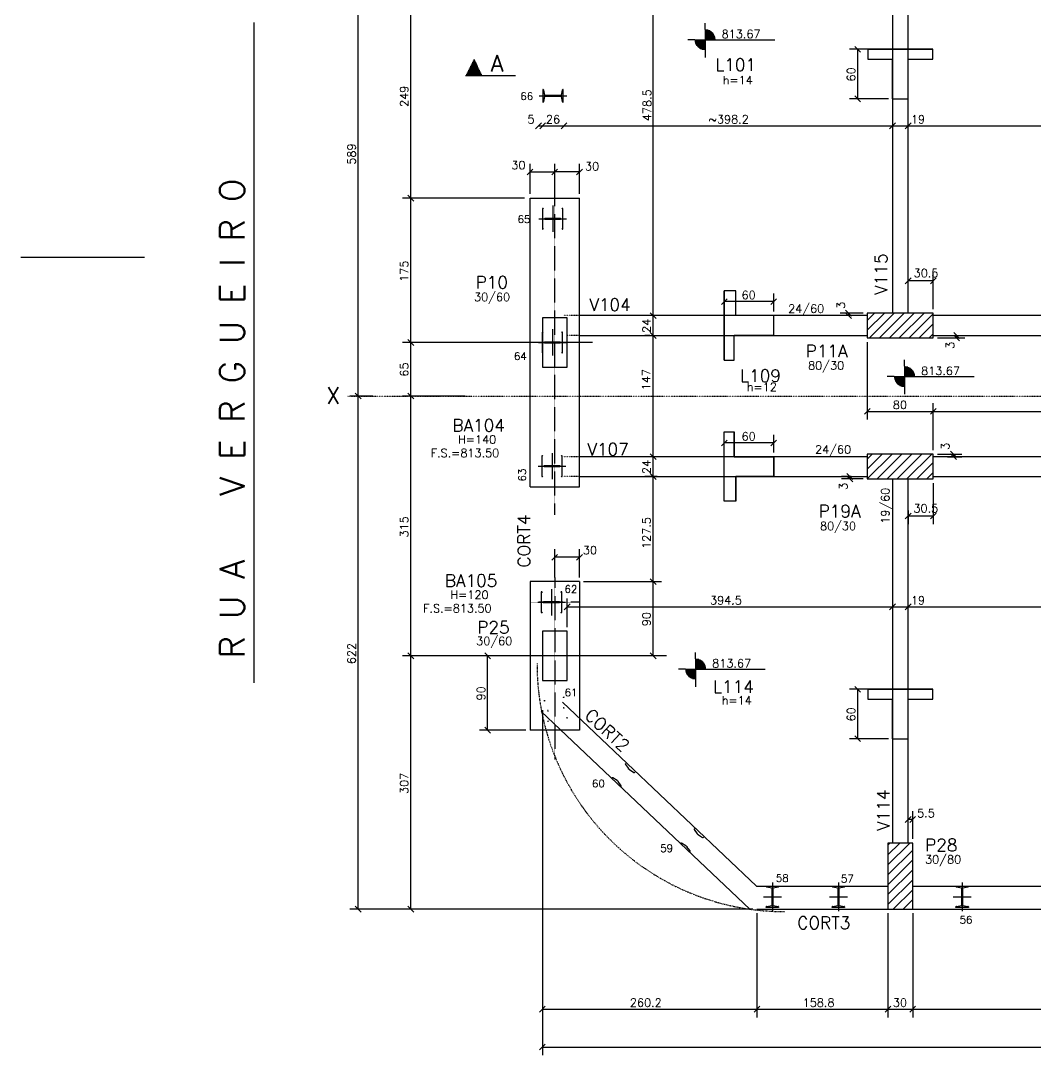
# Model space of a CAD drawing. Extents: x 880 to 5396, y 2011 to 4166.
# Drawn here: x 880 to 2111, y 2086 to 3340 of the extents above; entities that cross this region are included whole.
import ezdxf

# ---------------------------------------------------------------- set-up
doc = ezdxf.new("R2010")
doc.units = 0
doc.header["$MEASUREMENT"] = 0
for name, pattern in [('ESTILO_TQS_0003', [1.5, 0.5, -0.4, 0.1, -0.5]), ('ESTILO_TQS_0004', [2, 0.5, -0.4, 0.1, -0.4, 0.1, -0.5]), ('ESTILO_TQS_0005', [0.4, 0.3, -0.1])]:
    doc.linetypes.add(name, pattern=pattern)
for name, color, linetype in [('1', 1, 'CONTINUOUS'), ('2', 2, 'CONTINUOUS'), ('3', 3, 'CONTINUOUS'), ('4', 4, 'CONTINUOUS'), ('6', 6, 'CONTINUOUS'), ('7', 7, 'CONTINUOUS'), ('8', 8, 'CONTINUOUS'), ('9', 9, 'CONTINUOUS')]:
    doc.layers.add(name, color=color, linetype=linetype)
doc.styles.get("Standard").update_dxf_attribs({"font": 'ROMANS.SHX'})

msp = doc.modelspace()

# ---------------------------------------------------------------- linework, layer by layer
at = {"layer": '1', "linetype": 'Continuous'}
for p, q in [((1426.985816, 3287.844023), (1433.367864, 3287.844023)), ((1427.783565, 3289.439521), (1432.570116, 3289.439521)), ((1428.581319, 3291.035071), (1431.772367, 3291.035071)), ((1429.379068, 3292.630574), (1431.138019, 3292.630574)), ((1420.603768, 3275.079975), (1439.749913, 3275.079975)), ((1421.401517, 3276.675472), (1438.952116, 3276.675472)), ((1422.199265, 3278.270975), (1438.154368, 3278.270975)), ((1422.997068, 3279.866472), (1437.356619, 3279.866472)), ((1423.794816, 3281.462023), (1436.558871, 3281.462023)), ((1424.592565, 3283.05752), (1435.761122, 3283.05752)), ((1425.390319, 3284.653023), (1434.963362, 3284.653023)), ((1426.188068, 3286.24852), (1434.165613, 3286.24852)), ((1480.603771, 3273.484472), (1419.80602, 3273.484472)), ((1419.947068, 3273.571423), (1480.603771, 3273.571423)), ((1498.022897, 3125.081772), (1558.022897, 3125.081772)), ((1498.022897, 2775.0645), (1498.022897, 3125.081772)), ((1558.022897, 2775.0645), (1558.022897, 3125.081772)), ((1030.476824, 3053.259339), (880.474357, 3053.259339)), ((1498.022897, 2775.0645), (1558.022897, 2775.0645)), ((1498.0315, 2660.099045), (1498.0315, 2480.064488)), ((1558.0315, 2660.099045), (1498.0315, 2660.099045)), ((1558.0315, 2660.099045), (1558.0315, 2480.064488)), ((1558.0315, 2480.064488), (1498.0315, 2480.064488)), ((1772.739073, 2291.0645), (1932.0315, 2291.0645)), ((1962.0315, 2291.0645), (2372.0315, 2291.0645))]:
    msp.add_line(p, q, dxfattribs=at)
for points in [[(1772.739073, 2291.0645), (1537.415701, 2513.813389)], [(1764.498198, 2263.0645), (1511.385005, 2502.652476)]]:
    msp.add_lwpolyline(points, dxfattribs=at)
at = {"layer": '2', "linetype": 'Continuous'}
for p, q in [((1898.871156, 3301.99339), (1891.800088, 3309.064458)), ((1898.871156, 3241.99339), (1891.800088, 3249.064458)), ((1504.796042, 3209.130716), (1511.867109, 3216.201784)), ((1509.796063, 3209.130716), (1516.86713, 3216.201784)), ((1509.796063, 3209.130716), (1516.86713, 3216.201784)), ((1535.79616, 3209.130716), (1542.867228, 3216.201784)), ((1535.79616, 3209.130716), (1542.867228, 3216.201784)), ((1933.98177, 3209.130716), (1941.052838, 3216.201784)), ((1933.98177, 3209.130716), (1941.052838, 3216.201784)), ((1933.98177, 3209.130716), (1941.052838, 3216.201784)), ((1952.98177, 3209.130716), (1960.052838, 3216.201784)), ((1952.98177, 3209.130716), (1960.052838, 3216.201784)), ((1494.487363, 3153.216894), (1501.558431, 3160.287962)), ((1531.558431, 3160.287962), (1524.487363, 3153.216894)), ((1524.487363, 3153.216894), (1531.558431, 3160.287962)), ((1561.558431, 3160.287962), (1554.487363, 3153.216894)), ((1357.006231, 3121.546238), (1349.935163, 3128.617306)), ((1357.006231, 3121.546238), (1349.935163, 3128.617306)), ((1960.066326, 3028.426472), (1952.995258, 3021.355404)), ((1990.567034, 3028.426472), (1983.495966, 3021.355404)), ((1737.092207, 3003.160483), (1730.021139, 2996.089416)), ((1797.092207, 3003.160483), (1790.021139, 2996.089416)), ((1650.847053, 2979.028966), (1643.775986, 2986.100034)), ((1650.847053, 2979.028966), (1643.775986, 2986.100034)), ((1650.847053, 2979.028966), (1643.775986, 2986.100034)), ((1880.768117, 2989.100034), (1887.839185, 2982.028966)), ((1880.768117, 2986.100034), (1887.839185, 2979.028966)), ((1650.847053, 2955.028966), (1643.775986, 2962.100034)), ((1650.847053, 2955.028966), (1643.775986, 2962.100034)), ((2018.946621, 2955.028966), (2011.875553, 2962.100034)), ((1357.006231, 2946.546238), (1349.935163, 2953.617306)), ((1357.006231, 2946.546238), (1349.935163, 2953.617306)), ((2018.946621, 2952.028966), (2011.875553, 2959.100034)), ((1293.21229, 2881.528966), (1286.141222, 2888.600034)), ((1293.21229, 2881.528966), (1286.141222, 2888.600034)), ((1357.006231, 2881.528966), (1349.935163, 2888.600034)), ((1357.006231, 2881.528966), (1349.935163, 2888.600034)), ((1903.495966, 2862.940874), (1910.567034, 2870.011941)), ((1903.495966, 2862.940874), (1910.567034, 2870.011941)), ((1983.495966, 2862.940874), (1990.567034, 2870.011941)), ((1983.495966, 2862.940874), (1990.567034, 2870.011941)), ((1737.092207, 2831.726738), (1730.021139, 2824.65567)), ((1797.092207, 2831.726738), (1790.021139, 2824.65567)), ((1650.847053, 2808.028966), (1643.775986, 2815.100034)), ((1650.847053, 2808.028966), (1643.775986, 2815.100034)), ((2008.045886, 2818.100034), (2015.116954, 2811.028966)), ((2008.045886, 2815.100034), (2015.116954, 2808.028966)), ((1650.847053, 2784.028966), (1643.775986, 2791.100034)), ((1650.847053, 2784.028966), (1643.775986, 2791.100034)), ((1650.847053, 2784.028966), (1643.775986, 2791.100034)), ((1889.437635, 2784.028966), (1882.366568, 2791.100034)), ((1889.437635, 2781.028966), (1882.366568, 2788.100034)), ((1960.067034, 2743.191062), (1952.995966, 2736.119994)), ((1990.567034, 2743.191062), (1983.495966, 2736.119994)), ((1531.567034, 2693.13683), (1524.495966, 2686.065763)), ((1561.567034, 2693.13683), (1554.495966, 2686.065763)), ((1650.847053, 2656.563511), (1643.775986, 2663.634579)), ((1650.847053, 2656.563511), (1643.775986, 2663.634579)), ((1539.495966, 2625.935407), (1546.567034, 2633.006475)), ((1539.495966, 2625.935407), (1546.567034, 2633.006475)), ((1933.995966, 2625.935407), (1941.067034, 2633.006475)), ((1933.995966, 2625.935407), (1941.067034, 2633.006475)), ((1952.995966, 2625.935407), (1960.067034, 2633.006475)), ((1952.995966, 2625.935407), (1960.067034, 2633.006475)), ((1357.006231, 2566.529008), (1349.935163, 2573.600076)), ((1357.006231, 2566.529008), (1349.935163, 2573.600076)), ((1450.161797, 2566.529008), (1443.090729, 2573.600076)), ((1650.847053, 2566.529008), (1643.775986, 2573.600076)), ((1898.871156, 2526.0669), (1891.800088, 2533.137967)), ((1450.161797, 2476.528954), (1443.090729, 2483.600022)), ((1898.871156, 2466.0669), (1891.800088, 2473.137967)), ((1960.067034, 2375.198843), (1952.995966, 2368.127775)), ((1965.567034, 2375.198843), (1958.495966, 2368.127775)), ((1293.21229, 2259.528966), (1286.141222, 2266.600034)), ((1357.006231, 2259.528966), (1349.935163, 2266.600034)), ((1509.495966, 2138.141848), (1516.567034, 2145.212916)), ((1769.690647, 2138.141848), (1776.761715, 2145.212916)), ((1769.690647, 2138.141848), (1776.761715, 2145.212916)), ((1928.495966, 2138.141848), (1935.567034, 2145.212916)), ((1928.495966, 2138.141848), (1935.567034, 2145.212916)), ((1958.495966, 2138.141848), (1965.567034, 2145.212916)), ((1958.495966, 2138.141848), (1965.567034, 2145.212916)), ((1509.495966, 2092.25818), (1516.567034, 2099.329248))]:
    msp.add_line(p, q, dxfattribs=at)
at = {"layer": '2', "linetype": 'ESTILO_TQS_0003'}
msp.add_arc((1806.543479, 2560.051074), 300, 179.842916, 270.000251, dxfattribs=at)
at = {"layer": '3', "linetype": 'Continuous'}
for p, q in [((1710.296374, 3329.562954), (1710.296374, 3337.27377)), ((1710.296374, 3329.562954), (1710.296374, 3304.562954)), ((1710.296374, 3328.955607), (1714.145499, 3328.955607)), ((1710.296374, 3328.162758), (1716.044836, 3328.162758)), ((1710.296374, 3327.369908), (1717.368632, 3327.369908)), ((1710.296374, 3326.577047), (1718.403893, 3326.577047)), ((1710.296374, 3325.784258), (1719.251233, 3325.784258)), ((1710.296374, 3324.991409), (1719.960242, 3324.991409)), ((1710.296374, 3324.198548), (1720.559578, 3324.198548)), ((1697.796374, 3317.062954), (1689.335933, 3317.062954)), ((1710.296326, 3316.270153), (1697.796326, 3316.270153)), ((1697.796374, 3317.062954), (1722.796374, 3317.062954)), ((1710.296326, 3315.477304), (1697.89732, 3315.477304)), ((1710.296326, 3314.684455), (1698.024683, 3314.684455)), ((1710.296326, 3313.891606), (1698.205309, 3313.891606)), ((1710.296326, 3313.098804), (1698.441582, 3313.098804)), ((1710.296326, 3312.305907), (1698.736887, 3312.305907)), ((1710.296374, 3323.405699), (1721.067601, 3323.405699)), ((1710.296374, 3322.61285), (1721.496754, 3322.61285)), ((1710.296374, 3321.820001), (1721.855812, 3321.820001)), ((1710.296374, 3321.027152), (1722.151118, 3321.027152)), ((1710.296374, 3320.23435), (1722.387391, 3320.23435)), ((1710.296374, 3319.441501), (1722.567969, 3319.441501)), ((1710.296374, 3318.648652), (1722.69538, 3318.648652)), ((1710.296374, 3317.855803), (1722.796374, 3317.855803)), ((1722.796374, 3317.062954), (1794.725809, 3317.062954)), ((1710.296326, 3311.513106), (1699.095946, 3311.513106)), ((1710.296326, 3310.720257), (1699.525099, 3310.720257)), ((1710.296326, 3309.927408), (1700.033122, 3309.927408)), ((1710.296326, 3309.134559), (1700.632506, 3309.134559)), ((1710.296326, 3308.341757), (1701.341467, 3308.341757)), ((1710.296326, 3307.548849), (1702.188807, 3307.548849)), ((1710.296326, 3306.756047), (1703.224068, 3306.756047)), ((1710.296326, 3305.963198), (1704.547863, 3305.963198)), ((1710.296326, 3305.170349), (1706.447249, 3305.170349)), ((1710.296374, 3304.562954), (1710.296374, 3295.708688)), ((1907.0315, 2964.863245), (1927.732755, 2985.5645)), ((1907.0315, 2976.88406), (1915.71194, 2985.5645)), ((1909.753571, 2955.5645), (1939.753571, 2985.5645)), ((1921.774386, 2955.5645), (1951.774386, 2985.5645)), ((1933.795201, 2955.5645), (1963.795201, 2985.5645)), ((1945.816016, 2955.5645), (1975.816016, 2985.5645)), ((1907.0315, 2982.5645), (1558.022897, 2982.5645)), ((1957.836832, 2955.5645), (1987.0315, 2984.759168)), ((1969.857647, 2955.5645), (1987.0315, 2972.738353)), ((1981.878462, 2955.5645), (1987.0315, 2960.717538)), ((1952.178708, 2921.158612), (1952.178708, 2928.869427)), ((1952.178708, 2921.158612), (1952.178708, 2896.158612)), ((1952.178708, 2920.551264), (1956.027832, 2920.551264)), ((1952.178708, 2919.758415), (1957.92717, 2919.758415)), ((1952.178708, 2918.965566), (1959.250966, 2918.965566)), ((1952.178708, 2918.172705), (1960.286227, 2918.172705)), ((1952.178708, 2917.379916), (1961.133566, 2917.379916)), ((1952.178708, 2916.587067), (1961.842575, 2916.587067)), ((1952.178708, 2915.794206), (1962.441912, 2915.794206)), ((1952.178708, 2915.001356), (1962.949934, 2915.001356)), ((1952.178708, 2914.208507), (1963.379088, 2914.208507)), ((1952.178708, 2913.415658), (1963.738146, 2913.415658)), ((1952.178708, 2912.622809), (1964.033451, 2912.622809)), ((1952.178708, 2911.830008), (1964.269724, 2911.830008)), ((1952.178708, 2911.037159), (1964.450303, 2911.037159)), ((1952.178708, 2910.24431), (1964.577713, 2910.24431)), ((1939.678708, 2908.658612), (1931.218267, 2908.658612)), ((1952.17866, 2907.86581), (1939.67866, 2907.86581)), ((1939.678708, 2908.658612), (1964.678708, 2908.658612)), ((1952.17866, 2907.072961), (1939.779654, 2907.072961)), ((1952.17866, 2906.280112), (1939.907017, 2906.280112)), ((1952.17866, 2905.487263), (1940.087643, 2905.487263)), ((1952.17866, 2904.694462), (1940.323916, 2904.694462)), ((1952.17866, 2903.901565), (1940.619221, 2903.901565)), ((1952.17866, 2903.108764), (1940.97828, 2903.108764)), ((1952.17866, 2902.315915), (1941.407433, 2902.315915)), ((1952.17866, 2901.523065), (1941.915455, 2901.523065)), ((1952.17866, 2900.730216), (1942.51484, 2900.730216)), ((1952.17866, 2899.937415), (1943.223801, 2899.937415)), ((1952.17866, 2899.144506), (1944.071141, 2899.144506)), ((1952.17866, 2898.351705), (1945.106402, 2898.351705)), ((1952.178708, 2909.451461), (1964.678708, 2909.451461)), ((1964.678708, 2908.658612), (2036.608143, 2908.658612)), ((1952.17866, 2897.558856), (1946.430197, 2897.558856)), ((1952.17866, 2896.766007), (1948.329583, 2896.766007)), ((1952.178708, 2896.158612), (1952.178708, 2887.304346)), ((1907.0315, 2784.5645), (1937.044985, 2814.5645)), ((1907.0315, 2796.571831), (1925.024169, 2814.5645)), ((1907.0315, 2808.592646), (1913.003354, 2814.5645)), ((1919.0658, 2784.5645), (1949.0658, 2814.5645)), ((1931.086615, 2784.5645), (1961.086615, 2814.5645)), ((1943.10743, 2784.5645), (1973.10743, 2814.5645)), ((1955.128246, 2784.5645), (1985.128246, 2814.5645)), ((1967.149061, 2784.5645), (1987.0315, 2804.446939)), ((1979.169876, 2784.5645), (1987.0315, 2792.426124)), ((1698.879388, 2566.539564), (1698.879388, 2574.25038)), ((1698.879388, 2566.539564), (1698.879388, 2541.539564)), ((1698.879388, 2565.932217), (1702.728513, 2565.932217)), ((1698.879388, 2565.139368), (1704.627851, 2565.139368)), ((1698.879388, 2564.346519), (1705.951646, 2564.346519)), ((1698.879388, 2563.553658), (1706.986907, 2563.553658)), ((1698.879388, 2562.760868), (1707.834247, 2562.760868)), ((1698.879388, 2561.968019), (1708.543256, 2561.968019)), ((1698.879388, 2561.175158), (1709.142593, 2561.175158)), ((1698.879388, 2560.382309), (1709.650615, 2560.382309)), ((1698.879388, 2559.58946), (1710.079768, 2559.58946)), ((1686.379388, 2554.039564), (1677.918947, 2554.039564)), ((1698.87934, 2553.246763), (1686.37934, 2553.246763)), ((1686.379388, 2554.039564), (1711.379388, 2554.039564)), ((1698.87934, 2552.453914), (1686.480334, 2552.453914)), ((1698.87934, 2551.661065), (1686.607698, 2551.661065)), ((1698.87934, 2550.868216), (1686.788324, 2550.868216)), ((1698.87934, 2550.075414), (1687.024596, 2550.075414)), ((1698.87934, 2549.282518), (1687.319902, 2549.282518)), ((1698.87934, 2548.489716), (1687.67896, 2548.489716)), ((1698.87934, 2547.696867), (1688.108113, 2547.696867)), ((1698.87934, 2546.904018), (1688.616136, 2546.904018)), ((1698.879388, 2558.796611), (1710.438827, 2558.796611)), ((1698.879388, 2558.003762), (1710.734132, 2558.003762)), ((1698.879388, 2557.210961), (1710.970405, 2557.210961)), ((1698.879388, 2556.418112), (1711.150983, 2556.418112)), ((1698.879388, 2555.625263), (1711.278394, 2555.625263)), ((1698.879388, 2554.832413), (1711.379388, 2554.832413)), ((1711.379388, 2554.039564), (1783.308823, 2554.039564)), ((1698.87934, 2546.111169), (1689.21552, 2546.111169)), ((1698.87934, 2545.318368), (1689.924482, 2545.318368)), ((1698.87934, 2544.525459), (1690.771821, 2544.525459)), ((1698.87934, 2543.732658), (1691.807082, 2543.732658)), ((1698.87934, 2542.939809), (1693.130878, 2542.939809)), ((1698.87934, 2542.14696), (1695.030263, 2542.14696)), ((1698.879388, 2541.539564), (1698.879388, 2532.685298)), ((1932.0315, 2316.697589), (1958.398411, 2343.0645)), ((1932.0315, 2328.718404), (1946.377596, 2343.0645)), ((1932.0315, 2340.73922), (1934.35678, 2343.0645)), ((1932.0315, 2304.676774), (1962.0315, 2334.676774)), ((1932.0315, 2292.655958), (1962.0315, 2322.655958)), ((1932.0315, 2280.635143), (1962.0315, 2310.635143)), ((1932.0315, 2268.614328), (1962.0315, 2298.614328)), ((1938.502487, 2263.0645), (1962.0315, 2286.593513)), ((1950.523303, 2263.0645), (1962.0315, 2274.572697))]:
    msp.add_line(p, q, dxfattribs=at)
at = {"layer": '3', "linetype": 'ESTILO_TQS_0004'}
for p, q in [((1558.022897, 2982.5645), (1538.670073, 2982.5645)), ((1558.022897, 2958.5645), (1543.0315, 2958.5645)), ((1558.022897, 2811.5645), (1538.224036, 2811.5645)), ((1558.022897, 2787.5645), (1538.158302, 2787.5645))]:
    msp.add_line(p, q, dxfattribs=at)
at = {"layer": '3', "linetype": 'Continuous'}
for points in [[(1937.503739, 3441.0645), (1937.530792, 2985.5645)], [(1956.530792, 2985.5645), (1956.503739, 3441.0645)], [(2349.0315, 2982.5645), (1987.0315, 2982.5645)], [(1558.022897, 2958.5645), (1907.0315, 2958.5645)], [(1987.0315, 2958.5645), (2349.0315, 2958.5645)], [(1907.0315, 2811.5645), (1558.022897, 2811.5645)], [(2349.0315, 2811.5645), (1987.0315, 2811.5645)], [(1558.022897, 2787.5645), (1907.0315, 2787.5645)], [(1987.0315, 2787.5645), (2349.0315, 2787.5645)], [(1937.5315, 2784.5645), (1937.5315, 2343.0645)], [(1956.5315, 2343.0645), (1956.5315, 2784.5645)], [(1773.226181, 2263.0645), (1932.0315, 2263.0645)], [(1962.0315, 2263.0645), (2372.0315, 2263.0645)]]:
    msp.add_lwpolyline(points, dxfattribs=at)
at = {"layer": '6', "linetype": 'Continuous'}
for p, q in [((1163.441018, 2537.539625), (1163.441018, 3337.838397)), ((1907.513169, 3305.528924), (1937.513169, 3305.528924)), ((1937.513169, 3305.528924), (1956.513169, 3305.528924)), ((1956.513169, 3305.528924), (1986.513169, 3305.528924)), ((1907.513169, 3293.528924), (1937.513169, 3293.528924)), ((1937.513169, 3245.528924), (1937.513169, 3293.528924)), ((1956.513169, 3245.528924), (1956.513169, 3293.528924)), ((1956.513169, 3293.528924), (1986.513169, 3293.528924)), ((1509.085289, 3249.0645), (1542.782899, 3249.0645)), ((1514.188182, 3256.5845), (1513.434094, 3256.5845)), ((1513.434094, 3256.5845), (1513.434094, 3241.5445)), ((1515.861368, 3249.940931), (1514.796821, 3256.101569)), ((1535.399325, 3249.458), (1516.470007, 3249.458)), ((1537.071368, 3256.101569), (1536.006821, 3249.940931)), ((1538.434094, 3256.5845), (1537.680007, 3256.5845)), ((1538.434094, 3241.5445), (1538.434094, 3256.5845)), ((1513.434094, 3241.5445), (1514.188182, 3241.5445)), ((1514.796821, 3242.027431), (1515.861368, 3248.188069)), ((1516.470007, 3248.671), (1535.398182, 3248.671)), ((1536.006821, 3248.188069), (1537.071368, 3242.027431)), ((1537.680007, 3241.5445), (1538.434094, 3241.5445)), ((1937.513169, 3245.528924), (1956.513169, 3245.528924)), ((1513.777023, 3112.581772), (1513.022936, 3112.581772)), ((1513.022936, 3112.581772), (1513.022936, 3087.581772)), ((1525.522936, 3115.990742), (1525.522936, 3084.172803)), ((1538.022936, 3112.581772), (1537.268849, 3112.581772)), ((1538.022936, 3087.581772), (1538.022936, 3112.581772)), ((1508.674131, 3100.081772), (1542.371741, 3100.081772)), ((1534.988166, 3100.475272), (1516.058849, 3100.475272)), ((1516.058849, 3099.688272), (1534.987023, 3099.688272)), ((1513.022936, 3087.581772), (1513.777023, 3087.581772)), ((1537.268849, 3087.581772), (1538.022936, 3087.581772)), ((1733.556673, 2982.5645), (1733.556673, 3012.5645)), ((1747.556673, 2982.5645), (1747.556673, 3012.5645)), ((1733.556673, 2958.5645), (1733.556673, 2982.5645)), ((1793.556673, 2982.5645), (1747.556673, 2982.5645)), ((1793.556673, 2958.5645), (1793.556673, 2982.5645)), ((1513.365779, 2962.581772), (1512.611691, 2962.581772)), ((1512.611691, 2962.581772), (1512.611691, 2937.581772)), ((1525.111691, 2965.990742), (1525.111691, 2934.172803)), ((1537.611691, 2962.581772), (1536.857604, 2962.581772)), ((1537.611691, 2937.581772), (1537.611691, 2962.581772)), ((1508.262886, 2950.081772), (1541.960496, 2950.081772)), ((1534.576922, 2950.475272), (1515.647604, 2950.475272)), ((1515.647604, 2949.688272), (1534.575779, 2949.688272)), ((1733.556673, 2928.5645), (1733.556673, 2958.5645)), ((1793.556673, 2958.5645), (1745.556673, 2958.5645)), ((1745.556673, 2928.5645), (1745.556673, 2958.5645)), ((1512.611691, 2937.581772), (1513.365779, 2937.581772)), ((1536.857604, 2937.581772), (1537.611691, 2937.581772)), ((1733.556673, 2811.5645), (1733.556673, 2841.5645)), ((1745.556673, 2811.5645), (1745.556673, 2841.5645)), ((1512.954486, 2812.5645), (1512.200399, 2812.5645)), ((1512.200399, 2812.5645), (1512.200399, 2787.5645)), ((1524.700399, 2815.97347), (1524.700399, 2784.15553)), ((1537.200399, 2812.5645), (1536.446312, 2812.5645)), ((1537.200399, 2787.5645), (1537.200399, 2812.5645)), ((1733.556673, 2787.5645), (1733.556673, 2811.5645)), ((1745.556673, 2811.5645), (1793.556673, 2811.5645)), ((1793.556673, 2787.5645), (1793.556673, 2811.5645)), ((1507.851594, 2800.0645), (1541.549204, 2800.0645)), ((1534.16563, 2800.458), (1515.236312, 2800.458)), ((1515.236312, 2799.671), (1534.164486, 2799.671)), ((1512.200399, 2787.5645), (1512.954486, 2787.5645)), ((1536.446312, 2787.5645), (1537.200399, 2787.5645)), ((1733.556673, 2757.5645), (1733.556673, 2787.5645)), ((1747.556673, 2787.5645), (1793.556673, 2787.5645)), ((1747.556673, 2757.5645), (1747.556673, 2787.5645)), ((1512.502165, 2647.599045), (1511.748077, 2647.599045)), ((1511.748077, 2647.599045), (1511.748077, 2622.599045)), ((1524.248077, 2651.008014), (1524.248077, 2619.190075)), ((1536.748077, 2647.599045), (1535.99399, 2647.599045)), ((1536.748077, 2622.599045), (1536.748077, 2647.599045)), ((1507.399272, 2635.099045), (1541.096882, 2635.099045)), ((1533.713308, 2635.492545), (1514.78399, 2635.492545)), ((1514.78399, 2634.705545), (1533.712165, 2634.705545)), ((1511.748077, 2622.599045), (1512.502165, 2622.599045)), ((1535.99399, 2622.599045), (1536.748077, 2622.599045)), ((1907.513169, 2529.602434), (1937.513169, 2529.602434)), ((1937.513169, 2529.602434), (1956.513169, 2529.602434)), ((1956.513169, 2529.602434), (1986.513169, 2529.602434)), ((1515.630334, 2515.542108), (1514.88806, 2515.409149)), ((1539.496395, 2519.817084), (1538.754121, 2519.684125)), ((1907.513169, 2517.602434), (1937.513169, 2517.602434)), ((1937.513169, 2469.602434), (1937.513169, 2517.602434)), ((1956.513169, 2469.602434), (1956.513169, 2517.602434)), ((1956.513169, 2517.602434), (1986.513169, 2517.602434)), ((1519.295995, 2490.800815), (1520.038268, 2490.933773)), ((1543.162056, 2495.075791), (1543.904329, 2495.208749)), ((1937.513169, 2469.602434), (1956.513169, 2469.602434)), ((1613.61735, 2438.43022), (1617.359667, 2433.422048)), ((1614.203413, 2439.751876), (1613.685025, 2439.204225)), ((1597.535874, 2422.143428), (1597.017487, 2421.595777)), ((1603.510937, 2418.791534), (1598.305001, 2422.253464)), ((1618.632672, 2432.217065), (1623.838608, 2428.755136)), ((1624.607735, 2428.865172), (1625.126122, 2429.412823)), ((1608.526259, 2412.57838), (1604.783942, 2417.586552)), ((1607.940196, 2411.256724), (1608.458583, 2411.804375)), ((1697.135516, 2359.374857), (1700.877832, 2354.366684)), ((1697.721578, 2360.696513), (1697.203191, 2360.148862)), ((1702.150838, 2353.161702), (1707.356773, 2349.699773)), ((1708.1259, 2349.809809), (1708.644288, 2350.35746)), ((1681.05404, 2343.088065), (1680.535652, 2342.540414)), ((1687.029102, 2339.736171), (1681.823166, 2343.198101)), ((1692.044424, 2333.523017), (1688.302107, 2338.531189)), ((1691.458361, 2332.20136), (1691.976749, 2332.749012)), ((1784.53135, 2290.288068), (1784.53135, 2291.042155)), ((1784.53135, 2291.042155), (1799.53135, 2291.042155)), ((1791.154919, 2288.614881), (1785.014281, 2289.679429)), ((1791.63785, 2268.076925), (1791.63785, 2288.006242)), ((1792.03135, 2295.39096), (1792.03135, 2260.69335)), ((1792.42485, 2288.006242), (1792.42485, 2268.078068)), ((1799.048419, 2289.679429), (1792.907781, 2288.614881)), ((1799.53135, 2291.042155), (1799.53135, 2290.288068)), ((1864.53135, 2290.288068), (1864.53135, 2291.042155)), ((1864.53135, 2291.042155), (1879.53135, 2291.042155)), ((1871.154919, 2288.614881), (1865.014281, 2289.679429)), ((1871.63785, 2268.076925), (1871.63785, 2288.006242)), ((1872.03135, 2295.39096), (1872.03135, 2260.69335)), ((1872.42485, 2288.006242), (1872.42485, 2268.078068)), ((1879.048419, 2289.679429), (1872.907781, 2288.614881)), ((1879.53135, 2291.042155), (1879.53135, 2290.288068)), ((2014.53135, 2290.288068), (2014.53135, 2291.042155)), ((2014.53135, 2291.042155), (2029.53135, 2291.042155)), ((2021.154919, 2288.614881), (2015.014281, 2289.679429)), ((2021.63785, 2268.076925), (2021.63785, 2288.006242)), ((2022.03135, 2295.39096), (2022.03135, 2260.69335)), ((2022.42485, 2288.006242), (2022.42485, 2268.078068)), ((2029.048419, 2289.679429), (2022.907781, 2288.614881)), ((2029.53135, 2291.042155), (2029.53135, 2290.288068)), ((1781.122381, 2278.042155), (1802.94032, 2278.042155)), ((1861.122381, 2278.042155), (1882.94032, 2278.042155)), ((2011.122381, 2278.042155), (2032.94032, 2278.042155)), ((1784.53135, 2265.042155), (1784.53135, 2265.796242)), ((1799.53135, 2265.042155), (1784.53135, 2265.042155)), ((1785.014281, 2266.404881), (1791.154919, 2267.469429)), ((1792.907781, 2267.469429), (1799.048419, 2266.404881)), ((1799.53135, 2265.796242), (1799.53135, 2265.042155)), ((1864.53135, 2265.042155), (1864.53135, 2265.796242)), ((1879.53135, 2265.042155), (1864.53135, 2265.042155)), ((1865.014281, 2266.404881), (1871.154919, 2267.469429)), ((1872.907781, 2267.469429), (1879.048419, 2266.404881)), ((1879.53135, 2265.796242), (1879.53135, 2265.042155)), ((2014.53135, 2265.042155), (2014.53135, 2265.796242)), ((2029.53135, 2265.042155), (2014.53135, 2265.042155)), ((2015.014281, 2266.404881), (2021.154919, 2267.469429)), ((2022.907781, 2267.469429), (2029.048419, 2266.404881)), ((2029.53135, 2265.796242), (2029.53135, 2265.042155))]:
    msp.add_line(p, q, dxfattribs=at)
for centre, radius, start, end in [((1514.188182, 3255.9595), 0.625, 13.138774, 90), ((1516.470007, 3250.083), 0.625, 193.138774, 270), ((1535.398179, 3250.083001), 0.625002, 269.895004, 346.861148), ((1537.680007, 3255.9595), 0.625, 90, 166.861226), ((1514.188182, 3242.1695), 0.625, 270, 346.861226), ((1516.470007, 3248.046), 0.625, 90, 166.861226), ((1535.398182, 3248.046), 0.625, 13.138774, 90), ((1537.680007, 3242.1695), 0.625, 193.138774, 270), ((1513.777023, 3111.956772), 0.625, 13.138774, 90), ((1537.268849, 3111.956772), 0.625, 90, 166.861226), ((1516.058849, 3101.100272), 0.625, 193.138774, 270), ((1516.058849, 3099.063272), 0.625, 90, 166.861226), ((1534.987021, 3101.100274), 0.625002, 269.895004, 346.861148), ((1534.987023, 3099.063272), 0.625, 13.138774, 90), ((1513.777023, 3088.206772), 0.625, 270, 346.861226), ((1537.268849, 3088.206772), 0.625, 193.138774, 270), ((1513.365779, 2961.956772), 0.625, 13.138774, 90), ((1536.857604, 2961.956772), 0.625, 90, 166.861226), ((1515.647604, 2951.100272), 0.625, 193.138774, 270), ((1515.647604, 2949.063272), 0.625, 90, 166.861226), ((1534.575776, 2951.100274), 0.625002, 269.895004, 346.861148), ((1534.575779, 2949.063272), 0.625, 13.138774, 90), ((1513.365779, 2938.206772), 0.625, 270, 346.861226), ((1536.857604, 2938.206772), 0.625, 193.138774, 270), ((1512.954486, 2811.9395), 0.625, 13.138774, 90), ((1536.446312, 2811.9395), 0.625, 90, 166.861226), ((1515.236312, 2801.083), 0.625, 193.138774, 270), ((1515.236312, 2799.046), 0.625, 90, 166.861226), ((1534.164484, 2801.083001), 0.625002, 269.895004, 346.861148), ((1534.164486, 2799.046), 0.625, 13.138774, 90), ((1512.954486, 2788.1895), 0.625, 270, 346.861226), ((1536.446312, 2788.1895), 0.625, 193.138774, 270), ((1512.502165, 2646.974045), 0.625, 13.138774, 90), ((1535.99399, 2646.974045), 0.625, 90, 166.861226), ((1514.78399, 2636.117545), 0.625, 193.138774, 270), ((1514.78399, 2634.080545), 0.625, 90, 166.861226), ((1533.712162, 2636.117546), 0.625002, 269.895004, 346.861148), ((1533.712165, 2634.080545), 0.625, 13.138774, 90), ((1512.502165, 2623.224045), 0.625, 270, 346.861226), ((1535.99399, 2623.224045), 0.625, 193.138774, 270), ((1515.740532, 2514.926899), 0.625, 23.294106, 100.155331), ((1538.86432, 2519.068917), 0.625, 100.155331, 177.016557), ((1519.900799, 2504.64281), 0.625, 203.294106, 280.155331), ((1520.259957, 2502.637722), 0.625, 100.155331, 177.016557), ((1538.53243, 2507.980177), 0.625002, 280.050335, 357.01648), ((1538.891591, 2505.975089), 0.625, 23.294106, 100.155331), ((1519.92807, 2491.548982), 0.625, 280.155331, 357.016557), ((1543.051858, 2495.690999), 0.625, 203.294106, 280.155331), ((1614.138928, 2438.774577), 0.625, 136.57243, 213.433656), ((1597.989777, 2421.71378), 0.625, 59.711205, 136.57243), ((1616.838086, 2433.07769), 0.625002, 316.467434, 33.433579), ((1618.317448, 2431.677381), 0.625, 59.711205, 136.57243), ((1624.153832, 2429.29482), 0.625, 239.711205, 316.57243), ((1603.826161, 2419.331218), 0.625, 239.711205, 316.57243), ((1605.30552, 2417.930909), 0.625, 136.57243, 213.433656), ((1608.004681, 2412.234023), 0.625, 316.57243, 33.433656), ((1697.657093, 2359.719214), 0.625, 136.57243, 213.433656), ((1700.356252, 2354.022327), 0.625002, 316.467434, 33.433579), ((1701.835613, 2352.622018), 0.625, 59.711205, 136.57243), ((1707.671998, 2350.239457), 0.625, 239.711205, 316.57243), ((1681.507942, 2342.658417), 0.625, 59.711205, 136.57243), ((1687.344326, 2340.275855), 0.625, 239.711205, 316.57243), ((1688.823685, 2338.875546), 0.625, 136.57243, 213.433656), ((1691.522846, 2333.17866), 0.625, 316.57243, 33.433656), ((1785.15635, 2290.288068), 0.625, 180, 256.861226), ((1791.01285, 2288.006242), 0.625, 0, 76.861226), ((1793.04985, 2288.006242), 0.625, 103.138774, 180), ((1798.90635, 2290.288068), 0.625, 283.138774, 0), ((1865.15635, 2290.288068), 0.625, 180, 256.861226), ((1871.01285, 2288.006242), 0.625, 0, 76.861226), ((1873.04985, 2288.006242), 0.625, 103.138774, 180), ((1878.90635, 2290.288068), 0.625, 283.138774, 0), ((2015.15635, 2290.288068), 0.625, 180, 256.861226), ((2021.01285, 2288.006242), 0.625, 0, 76.861226), ((2023.04985, 2288.006242), 0.625, 103.138774, 180), ((2028.90635, 2290.288068), 0.625, 283.138774, 0), ((1785.15635, 2265.796242), 0.625, 103.138774, 180), ((1791.012849, 2268.07807), 0.625002, 283.138852, 0.104996), ((1793.04985, 2268.078068), 0.625, 180, 256.861226), ((1798.90635, 2265.796242), 0.625, 0, 76.861226), ((1865.15635, 2265.796242), 0.625, 103.138774, 180), ((1871.012849, 2268.07807), 0.625002, 283.138852, 0.104996), ((1873.04985, 2268.078068), 0.625, 180, 256.861226), ((1878.90635, 2265.796242), 0.625, 0, 76.861226), ((2015.15635, 2265.796242), 0.625, 103.138774, 180), ((2021.012849, 2268.07807), 0.625002, 283.138852, 0.104996), ((2023.04985, 2268.078068), 0.625, 180, 256.861226), ((2028.90635, 2265.796242), 0.625, 0, 76.861226)]:
    msp.add_arc(centre, radius, start, end, dxfattribs=at)
at = {"layer": '7', "linetype": 'Continuous'}
for points in [[(1907.0315, 2955.5645), (1987.0315, 2955.5645), (1987.0315, 2985.5645), (1907.0315, 2985.5645), (1907.0315, 2955.5645)], [(1513.0315, 2920.0645), (1543.0315, 2920.0645), (1543.0315, 2980.0645), (1513.0315, 2980.0645), (1513.0315, 2920.0645)], [(1907.0315, 2784.5645), (1987.0315, 2784.5645), (1987.0315, 2814.5645), (1907.0315, 2814.5645), (1907.0315, 2784.5645)], [(1513.0315, 2540.0645), (1543.0315, 2540.0645), (1543.0315, 2600.0645), (1513.0315, 2600.0645), (1513.0315, 2540.0645)], [(1932.0315, 2263.0645), (1962.0315, 2263.0645), (1962.0315, 2343.0645), (1932.0315, 2343.0645), (1932.0315, 2263.0645)]]:
    msp.add_lwpolyline(points, dxfattribs=at)
at = {"layer": '8', "linetype": 'Continuous'}
for points in [[(1907.513169, 3305.528924), (1907.513169, 3293.528924), (1937.513169, 3293.528924), (1937.513169, 3245.528924), (1956.513169, 3245.528924), (1956.513169, 3293.528924), (1986.513169, 3293.528924), (1986.513169, 3305.528924), (1907.513169, 3305.528924)], [(1733.556673, 2928.5645), (1745.556673, 2928.5645), (1745.556673, 2958.5645), (1793.556673, 2958.5645), (1793.556673, 2982.5645), (1747.556673, 2982.5645), (1747.556673, 3012.5645), (1733.556673, 3012.5645), (1733.556673, 2928.5645)], [(1733.556673, 2841.5645), (1745.556673, 2841.5645), (1745.556673, 2811.5645), (1793.556673, 2811.5645), (1793.556673, 2787.5645), (1747.556673, 2787.5645), (1747.556673, 2757.5645), (1733.556673, 2757.5645), (1733.556673, 2841.5645)], [(1907.513169, 2529.602434), (1907.513169, 2517.602434), (1937.513169, 2517.602434), (1937.513169, 2469.602434), (1956.513169, 2469.602434), (1956.513169, 2517.602434), (1986.513169, 2517.602434), (1986.513169, 2529.602434), (1907.513169, 2529.602434)]]:
    msp.add_lwpolyline(points, dxfattribs=at)
at = {"layer": '9', "linetype": 'Continuous'}
for p, q in [((1289.676756, 2885.0645), (1289.676756, 3474.0645)), ((1647.31152, 2982.5645), (1647.31152, 3461.0645)), ((1353.470697, 3125.081772), (1353.470697, 3374.081772)), ((1909.004374, 3305.528924), (1885.335622, 3305.528924)), ((1895.335622, 3245.528924), (1895.335622, 3305.528924)), ((1932.513169, 3245.528924), (1885.335622, 3245.528924)), ((1508.331576, 3212.66625), (1513.331596, 3212.66625)), ((1513.331596, 3212.66625), (1539.331694, 3212.66625)), ((1539.331694, 3212.66625), (1937.517304, 3212.66625)), ((1937.517304, 3212.66625), (1956.517304, 3212.66625)), ((1956.517304, 3212.66625), (2374.5315, 3212.66625)), ((1498.022897, 3130.081772), (1498.022897, 3166.752428)), ((1528.022897, 3130.081772), (1528.022897, 3166.752428)), ((1528.022897, 3135.081772), (1528.022897, 3166.752428)), ((1558.022897, 3130.081772), (1558.022897, 3166.752428)), ((1498.022897, 3156.752428), (1528.022897, 3156.752428)), ((1558.022897, 3156.752428), (1528.022897, 3156.752428)), ((1491.387814, 3125.081772), (1343.470697, 3125.081772)), ((1486.387814, 3125.081772), (1343.470697, 3125.081772)), ((1353.470697, 2950.081772), (1353.470697, 3125.081772)), ((1956.530792, 2990.5645), (1956.530792, 3034.890938)), ((1987.0315, 3024.890938), (1956.530792, 3024.890938)), ((1987.0315, 2990.5645), (1987.0315, 3034.890938)), ((1733.556673, 2987.5645), (1733.556673, 3009.624949)), ((1793.556673, 2999.624949), (1733.556673, 2999.624949)), ((1793.556673, 2987.5645), (1793.556673, 3009.624949)), ((1902.0315, 2985.5645), (1874.303651, 2985.5645)), ((1884.303651, 2985.5645), (1884.303651, 2982.5645)), ((1651.658605, 2982.5645), (1637.31152, 2982.5645)), ((1647.31152, 2958.5645), (1647.31152, 2982.5645)), ((1883.977159, 2982.5645), (1874.303651, 2982.5645)), ((1573.914466, 2950.081772), (1343.470697, 2950.081772)), ((1353.470697, 2885.0645), (1353.470697, 2950.081772)), ((1643.309643, 2958.5645), (1637.31152, 2958.5645)), ((1647.31152, 2811.5645), (1647.31152, 2958.5645)), ((1907.0315, 2950.5645), (1907.0315, 2856.476408)), ((1992.0315, 2955.5645), (2025.411087, 2955.5645)), ((2015.021816, 2958.5645), (2025.411087, 2958.5645)), ((2015.411087, 2955.5645), (2015.411087, 2958.5645)), ((1307.439875, 2885.0645), (1279.676756, 2885.0645)), ((1289.676756, 2263.0645), (1289.676756, 2885.0645)), ((1419.414986, 2885.0645), (1343.470697, 2885.0645)), ((1353.470697, 2570.064542), (1353.470697, 2885.0645)), ((1987.0315, 2819.5645), (1987.0315, 2876.476408)), ((1907.0315, 2866.476408), (1987.0315, 2866.476408)), ((1987.0315, 2866.476408), (2349.0315, 2866.476408)), ((1733.556673, 2828.338769), (1733.556673, 2838.191204)), ((1793.556673, 2816.5645), (1793.556673, 2838.191204)), ((1793.556673, 2828.191204), (1733.556673, 2828.191204)), ((1648.598171, 2811.5645), (1637.31152, 2811.5645)), ((1647.31152, 2787.5645), (1647.31152, 2811.5645)), ((1992.0315, 2814.5645), (2021.58142, 2814.5645)), ((2004.082924, 2811.5645), (2021.58142, 2811.5645)), ((2011.58142, 2814.5645), (2011.58142, 2811.5645)), ((1652.31152, 2787.5645), (1637.31152, 2787.5645)), ((1640.63631, 2787.5645), (1657.31152, 2787.5645)), ((1647.31152, 2660.099045), (1647.31152, 2787.5645)), ((1887.32494, 2787.5645), (1875.902101, 2787.5645)), ((1885.902101, 2784.5645), (1885.902101, 2787.5645)), ((1902.0315, 2784.5645), (1875.902101, 2784.5645)), ((1987.0315, 2779.5645), (1987.0315, 2729.655528)), ((1956.5315, 2746.346586), (1956.5315, 2729.655528)), ((1987.0315, 2739.655528), (1956.5315, 2739.655528)), ((1528.0315, 2665.099045), (1528.0315, 2699.601297)), ((1558.0315, 2665.099045), (1558.0315, 2699.601297)), ((1558.0315, 2689.601297), (1528.0315, 2689.601297)), ((1563.0315, 2660.099045), (1657.31152, 2660.099045)), ((1647.31152, 2570.064542), (1647.31152, 2660.099045)), ((1543.0315, 2605.0645), (1543.0315, 2639.470941)), ((1543.0315, 2629.470941), (1937.5315, 2629.470941)), ((1937.5315, 2629.470941), (1956.5315, 2629.470941)), ((1956.5315, 2629.470941), (2344.0315, 2629.470941)), ((1663.362552, 2570.064542), (1343.470697, 2570.064542)), ((1380.406799, 2570.064542), (1343.470697, 2570.064542)), ((1353.470697, 2263.0645), (1353.470697, 2570.064542)), ((1456.669266, 2570.064542), (1436.626263, 2570.064542)), ((1446.626263, 2480.064488), (1446.626263, 2570.064542)), ((1909.004374, 2529.602434), (1885.335622, 2529.602434)), ((1895.335622, 2469.602434), (1895.335622, 2529.602434)), ((1513.0315, 2504.355649), (1513.0315, 2131.677382)), ((1493.0315, 2480.064488), (1436.626263, 2480.064488)), ((1932.513169, 2469.602434), (1885.335622, 2469.602434)), ((1956.5315, 2363.617406), (1956.5315, 2381.663309)), ((1962.0315, 2371.663309), (1956.5315, 2371.663309)), ((1962.0315, 2348.0645), (1962.0315, 2381.663309)), ((1348.470697, 2263.0645), (1279.676756, 2263.0645)), ((1768.226181, 2263.0645), (1323.831364, 2263.0645)), ((1355.163008, 2263.0645), (1343.470697, 2263.0645)), ((1773.226181, 2258.0645), (1773.226181, 2131.677382)), ((1932.0315, 2258.0645), (1932.0315, 2131.677382)), ((1962.0315, 2258.0645), (1962.0315, 2131.677382)), ((1513.0315, 2141.677382), (1773.226181, 2141.677382)), ((1513.0315, 2136.677382), (1513.0315, 2087.136028)), ((1513.0315, 2136.677382), (1513.0315, 2085.793714)), ((1773.226181, 2141.677382), (1932.0315, 2141.677382)), ((1932.0315, 2141.677382), (1962.0315, 2141.677382)), ((1962.0315, 2141.677382), (2372.0315, 2141.677382)), ((1513.0315, 2095.793714), (3476.5315, 2095.793714))]:
    msp.add_line(p, q, dxfattribs=at)
at = {"layer": '9', "linetype": 'ESTILO_TQS_0005'}
for p, q in [((1528.022897, 2741.123029), (1528.022897, 3164.022683)), ((1528.0315, 2665.073806), (1528.0315, 2444.262405)), ((1558.0315, 2635.099045), (1498.0315, 2635.099045))]:
    msp.add_line(p, q, dxfattribs=at)
at = {"layer": '9', "linetype": 'ESTILO_TQS_0004'}
msp.add_line((1276.995262, 2885.0645), (5396.070911, 2885.0645), dxfattribs=at)

# ---------------------------------------------------------------- texts
at = {"layer": '1', "linetype": 'Continuous'}
msp.add_text('A', height=20, dxfattribs=at).set_placement((1450.603771, 3278.484472))
at = {"layer": '2', "linetype": 'Continuous'}
for s, p in [('60', (1892.335622, 3266.528924)), ('249', (1350.470697, 3235.581772)), ('478.5', (1644.945375, 3218.414786)), ('589', (1286.676756, 3165.5645)), ('175', (1350.470697, 3023.581772)), ('3', (1879.91423, 2990.704045)), ('24', (1644.31152, 2961.5645)), ('3', (2012.411087, 2942.23117)), ('65', (1350.470697, 2908.573136)), ('147', (1643.91395, 2892.107342)), ('3', (2006.498337, 2819.929947)), ('24', (1644.31152, 2790.5645)), ('3', (1882.902101, 2771.23117)), ('315', (1350.470697, 2713.564521)), ('127.5', (1644.31152, 2699.831772)), ('90', (1644.31152, 2606.081793)), ('622', (1286.676756, 2560.0645)), ('90', (1443.626263, 2516.064515)), ('60', (1892.335622, 2490.602434)), ('307', (1350.470697, 2402.564521))]:
    msp.add_text(s, height=10, rotation=90, dxfattribs=at).set_placement(p)
for s, p in [('5', (1494.998246, 3215.66625)), ('26', (1517.331645, 3215.66625)), ('~398.2', (1714.424499, 3215.66625)), ('19', (1959.850634, 3215.66625)), ('30', (1475.371193, 3160.020201)), ('30', (1564.682898, 3158.681336)), ('30.5', (1963.205, 3029.158939)), ('60', (1754.556673, 3002.624949)), ('80', (1938.0315, 2869.476408)), ('60', (1754.556673, 2831.191204)), ('30.5', (1963.012244, 2743.926295)), ('30', (1562.138359, 2693.261082)), ('394.5', (1716.2815, 2632.470941)), ('19', (1959.86483, 2632.470941)), ('5.5', (1967.409287, 2374.300923)), ('260.2', (1619.128841, 2144.677382)), ('158.8', (1828.628841, 2144.677382)), ('30', (1938.0315, 2144.677382))]:
    msp.add_text(s, height=10, dxfattribs=at).set_placement(p)
at = {"layer": '3', "linetype": 'Continuous'}
for s, height, p in [('813.67', 10, (1730.395369, 3319.059493)), ('h=14', 10, (1731.700502, 3263.066517)), ('66', 9, (1486.382064, 3244.103301)), ('65', 9, (1483.085334, 3094.926289)), ('30/60', 10, (1430.144707, 3000.182652)), ('24/60', 10, (1810.998855, 2986.015096)), ('64', 9, (1478.574652, 2928.944295)), ('80/30', 10, (1835.244742, 2917.154373)), ('813.67', 10, (1972.277703, 2910.655151)), ('h=12', 10, (1760.863436, 2891.101859)), ('H=140', 10, (1410.776477, 2827.393015)), ('24/60', 10, (1843.633883, 2815.3145)), ('F.S.=813.50', 10, (1377.597669, 2811.010733)), ('80/30', 10, (1849.643856, 2722.534781)), ('H=120', 10, (1401.556181, 2639.145293)), ('62', 9, (1539.894303, 2646.619547)), ('F.S.=813.50', 10, (1368.377373, 2622.76301)), ('30/60', 10, (1432.84399, 2583.118187)), ('813.67', 10, (1718.978383, 2556.036104)), ('61', 9, (1540.087873, 2521.251497)), ('h=14', 10, (1730.520111, 2511.178692)), ('60', 9, (1573.242689, 2410.743113)), ('59', 9, (1656.059822, 2332.284776)), ('30/80', 10, (1977.106794, 2318.280939)), ('58', 9, (1796.163994, 2296.169034)), ('57', 9, (1875.1365, 2295.426346)), ('56', 9, (2018.970436, 2245.66624))]:
    msp.add_text(s, height=height, dxfattribs=at).set_placement(p)
for s, height, p in [('63', 9, (1493.013004, 2781.58951)), ('19/60', 10, (1933.7815, 2730.229036))]:
    msp.add_text(s, height=height, rotation=90, dxfattribs=at).set_placement(p)
at = {"layer": '4', "linetype": 'Continuous'}
for s, p in [('L101', (1722.637752, 3279.242631)), ('P10', (1432.144564, 3015.432634)), ('V104', (1569.964173, 2988.45529)), ('P11A', (1832.32539, 2932.154373)), ('L109', (1752.812169, 2902.182536)), ('BA104', (1403.978613, 2842.113784)), ('V107', (1567.604687, 2813.125863)), ('P19A', (1848.054632, 2738.005865)), ('BA105', (1394.758317, 2653.866061)), ('P25', (1434.096336, 2597.157161)), ('L114', (1719.956794, 2525.160601)), ('P28', (1977.106794, 2333.280939)), ('CORT3', (1822.135117, 2238.91341))]:
    msp.add_text(s, height=15, dxfattribs=at).set_placement(p)
for s, rotation, p in [('V115', 90.003, (1931.18635, 3007.938507)), ('CORT4', 90, (1498.166132, 2677.164114)), ('CORT2', 317, (1562.987012, 2496.302721)), ('V114', 90, (1933.7815, 2358.0645))]:
    msp.add_text(s, height=15, rotation=rotation, dxfattribs=at).set_placement(p)
at = {"layer": '6', "linetype": 'Continuous'}
msp.add_text('R U A   V E R G U E I R O', height=30, rotation=90, dxfattribs=at).set_placement((1151.80575, 2567.158988))
msp.add_text('X', height=20, dxfattribs=at).set_placement((1251.005978, 2875.70032))

doc.saveas('drawing.dxf')
